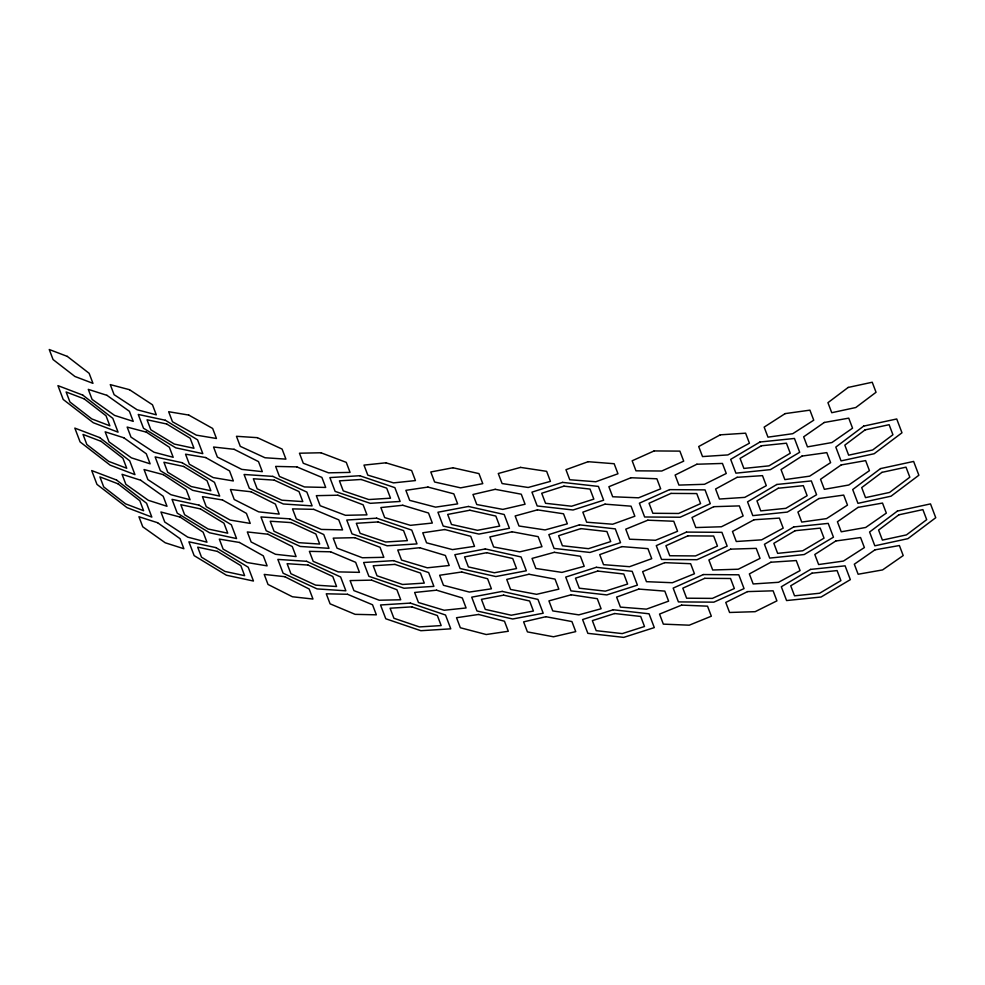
<?xml version="1.0" encoding="UTF-8"?>
<svg xmlns="http://www.w3.org/2000/svg" width="985" height="985" viewBox="0 0 985 985"><rect width="100%" height="100%" fill="white"/><g stroke="black" fill="none" stroke-linecap="round" stroke-linejoin="round"><path stroke-width="1.48" d="M848.183 387.437L827.942 402.68L831.746 412.715L855.805 407.519L876.047 392.276L872.23 382.242L848.183 387.437M863.648 426.123L835.809 447.091L841.055 460.894L874.138 453.74L901.977 432.784L896.732 418.97L863.648 426.123M865.064 429.903L844.822 445.134L848.639 455.181L872.685 449.973L892.927 434.742L889.123 424.695L865.064 429.903M880.541 468.589L852.702 489.545L857.947 503.347L891.031 496.194L918.87 475.238L913.624 461.436L880.541 468.589M881.944 472.357L861.703 487.6L865.519 497.634L889.578 492.438L909.82 477.196L906.003 467.161L881.944 472.357M897.421 511.055L869.583 532.011L874.828 545.813L907.911 538.66L935.75 517.704L930.505 503.901L897.421 511.055M898.837 514.823L878.595 530.065L882.4 540.1L906.459 534.892L926.7 519.661L922.883 509.614L898.837 514.823M824.297 422.466L803.662 436.823L807.466 446.87L831.919 442.548L852.554 428.179L848.738 418.145L824.297 422.466M841.178 464.932L820.542 479.289L824.359 489.323L848.799 485.002L869.435 470.645L865.63 460.611L841.178 464.932M858.058 507.386L837.422 521.755L841.239 531.789L865.692 527.467L886.328 513.111L882.511 503.064L858.058 507.386M874.951 549.852L854.315 564.208L858.12 574.243L882.572 569.921L903.208 555.565L899.391 545.53L874.951 549.852M785.131 413.614L764.151 427.121L767.968 437.155L792.753 433.695L813.733 420.201L809.916 410.154L785.131 413.614M802.012 456.08L781.031 469.574L784.848 479.621L809.645 476.161L830.614 462.654L826.797 452.62L802.012 456.08M818.892 498.545L797.924 512.04L801.741 522.075L826.526 518.615L847.494 505.12L843.689 495.086L818.892 498.545M835.785 540.999L814.804 554.493L818.621 564.54L843.406 561.081L864.387 547.574L860.57 537.539L835.785 540.999M759.94 442.019L730.673 459.367L735.918 473.169L770.43 469.623L799.697 452.275L794.452 438.46L759.94 442.019M761.343 445.786L740.067 458.407L743.884 468.441L768.977 465.856L790.253 453.248L786.436 443.201L761.343 445.786M776.82 484.472L747.553 501.833L752.799 515.635L787.311 512.089L816.577 494.729L811.332 480.926L776.82 484.472M778.236 488.24L756.948 500.86L760.765 510.895L785.858 508.322L807.134 495.701L803.329 485.667L778.236 488.24M793.713 526.938L764.446 544.286L769.691 558.089L804.191 554.543L833.458 537.194L828.213 523.392L793.713 526.938M795.117 530.706L773.841 543.326L777.645 553.361L802.738 550.775L824.026 538.167L820.209 528.12L795.117 530.706M810.593 569.392L781.327 586.752L786.572 600.554L821.084 597.009L850.338 579.648L845.105 565.846L810.593 569.392M811.997 573.171L790.721 585.779L794.538 595.827L819.631 593.241L840.907 580.621L837.09 570.586L811.997 573.171M720.244 434.841L698.697 446.537L702.514 456.572L727.878 454.922L749.425 443.213L745.608 433.178L720.244 434.841M737.137 477.306L715.59 489.003L719.395 499.038L744.758 497.376L766.305 485.679L762.501 475.644L737.137 477.306M754.017 519.76L732.471 531.457L736.288 541.504L761.639 539.842L783.198 528.145L779.381 518.098L754.017 519.76M770.898 562.226L749.351 573.923L753.168 583.957L778.532 582.295L800.079 570.598L796.262 560.563L770.898 562.226M696.875 464.231L675.107 475.053L678.924 485.088L704.497 484.3L726.265 473.477L722.448 463.442L696.875 464.231M713.756 506.684L691.999 517.507L695.804 527.554L721.389 526.766L743.146 515.943L739.341 505.896L713.756 506.684M730.648 549.15L708.88 559.972L712.697 570.007L738.27 569.219L760.038 558.396L756.221 548.362L730.648 549.15M747.529 591.603L725.76 602.438L729.577 612.473L755.15 611.685L776.919 600.862L773.102 590.815L747.529 591.603M654.114 450.933L632.161 460.783L635.978 470.83L661.748 471.015L683.701 461.152L679.884 451.118L654.114 450.933M669.591 489.631L639.388 503.175L644.633 516.99L680.081 517.236L710.284 503.68L705.038 489.877L669.591 489.631M670.994 493.399L649.041 503.249L652.858 513.284L678.628 513.468L700.581 503.618L696.764 493.571L670.994 493.399M686.471 532.085L656.281 545.641L661.526 559.443L696.961 559.702L727.164 546.146L721.919 532.343L686.471 532.085M687.887 535.852L665.922 545.715L669.738 555.749L695.508 555.934L717.462 546.072L713.657 536.037L687.887 535.852M703.364 574.55L673.161 588.107L678.406 601.909L713.854 602.155L744.044 588.611L738.799 574.797L703.364 574.55M704.767 578.318L682.814 588.168L686.619 598.203L712.389 598.387L734.354 588.538L730.538 578.503L704.767 578.318M630.966 477.737L608.878 486.713L612.682 496.76L638.588 497.807L660.676 488.831L656.872 478.784L630.966 477.737M647.847 520.191L625.758 529.179L629.575 539.214L655.481 540.273L677.569 531.284L673.752 521.25L647.847 520.191M664.74 562.657L642.639 571.632L646.455 581.679L672.361 582.726L694.45 573.75L690.633 563.703L664.74 562.657M681.62 605.11L659.531 614.098L663.336 624.133L689.241 625.192L711.33 616.204L707.525 606.169L681.62 605.11M588.144 461.694L565.956 469.697L569.761 479.744L595.777 481.763L617.964 473.76L614.16 463.726L588.144 461.694M605.036 504.148L582.837 512.163L586.654 522.198L612.658 524.229L634.857 516.226L631.04 506.179L605.036 504.148M621.917 546.613L599.717 554.617L603.534 564.664L629.538 566.695L651.738 558.68L647.921 548.645L621.917 546.613M638.797 589.079L616.61 597.082L620.415 607.117L646.431 609.149L668.618 601.145L664.813 591.111L638.797 589.079M562.558 482.379L531.949 492.155L537.194 505.958L573.048 509.996L603.645 500.22L598.412 486.418L562.558 482.379M563.962 486.147L541.713 493.251L545.53 503.286L571.596 506.228L593.844 499.124L590.027 489.077L563.962 486.147M579.439 524.845L548.842 534.609L554.075 548.423L589.929 552.45L620.538 542.686L615.293 528.883L579.439 524.845M580.854 528.613L558.593 535.717L562.41 545.752L588.476 548.682L610.725 541.578L606.92 531.543L580.854 528.613M596.331 567.298L565.722 577.075L570.968 590.877L606.809 594.915L637.418 585.139L632.173 571.337L596.331 567.298M597.735 571.066L575.486 578.17L579.291 588.205L605.356 591.148L627.617 584.043L623.8 574.009L597.735 571.066M613.212 609.764L582.603 619.54L587.848 633.343L623.702 637.381L654.299 627.605L649.053 613.803L613.212 609.764M614.615 613.532L592.367 620.636L596.184 630.671L622.249 633.601L644.498 626.497L640.681 616.462L614.615 613.532M520.548 467.395L498.275 473.502L502.091 483.549L528.169 487.476L550.443 481.369L546.638 471.335L520.548 467.395M537.428 509.861L515.155 515.968L518.972 526.002L545.062 529.93L567.335 523.823L563.519 513.788L537.428 509.861M554.321 552.314L532.048 558.421L535.852 568.468L561.942 572.396L584.216 566.289L580.399 556.254L554.321 552.314M571.202 594.78L548.928 600.887L552.745 610.922L578.823 614.862L601.096 608.755L597.292 598.708L571.202 594.78M495.209 489.323L472.96 494.482L476.777 504.529L502.83 509.393L525.079 504.234L521.274 494.199L495.209 489.323M512.089 531.777L489.853 536.948L493.657 546.983L519.723 551.859L541.972 546.687L538.155 536.653L512.089 531.777M528.982 574.243L506.733 579.414L510.55 589.449L536.603 594.324L558.852 589.153L555.035 579.118L528.982 574.243M545.862 616.708L523.614 621.867L527.431 631.902L553.484 636.778L575.732 631.619L571.928 621.572L545.862 616.708M452.977 467.764L430.79 471.963L434.607 482.01L460.598 487.846L482.773 483.647L478.969 473.613L452.977 467.764M468.454 506.462L437.943 512.237L443.188 526.052L478.944 534.079L509.442 528.305L504.197 514.502L468.454 506.462M469.857 510.23L447.683 514.429L451.487 524.463L477.479 530.312L499.666 526.113L495.849 516.066L469.857 510.23M485.334 548.928L454.836 554.703L460.081 568.505L495.824 576.545L526.322 570.771L521.077 556.956L485.334 548.928M486.738 552.696L464.563 556.894L468.38 566.929L494.371 572.765L516.546 568.567L512.729 558.532L486.738 552.696M502.215 591.394L471.716 597.169L476.962 610.971L512.705 618.999L543.203 613.224L537.97 599.422L502.215 591.394M503.63 595.149L481.443 599.348L485.26 609.383L511.252 615.231L533.427 611.032L529.622 600.998L503.63 595.149M427.946 487.07L405.869 490.333L409.686 500.368L435.567 507.14L457.643 503.889L453.826 493.842L427.946 487.07M444.826 529.524L422.762 532.787L426.567 542.833L452.447 549.605L474.524 546.343L470.707 536.308L444.826 529.524M461.706 571.99L439.642 575.252L443.459 585.287L469.34 592.071L491.404 588.808L487.6 578.761L461.706 571.99M478.599 614.455L456.523 617.718L460.34 627.753L486.221 634.525L508.297 631.262L504.48 621.227L478.599 614.455M385.898 462.802L363.982 465.105L367.799 475.139L393.52 482.884L415.436 480.581L411.631 470.547L385.898 462.802M402.779 505.268L380.863 507.558L384.679 517.593L410.413 525.337L432.329 523.047L428.512 513.013L402.779 505.268M419.672 547.722L397.755 550.024L401.56 560.059L427.293 567.803L449.209 565.501L445.392 555.466L419.672 547.722M436.552 590.187L414.636 592.477L418.453 602.524L444.173 610.257L466.09 607.967L462.285 597.932L436.552 590.187M359.747 475.718L329.877 477.59L335.122 491.392L370.237 503.323L400.119 501.451L394.874 487.649L359.747 475.718M361.163 479.473L339.431 480.84L343.248 490.875L368.784 499.555L390.516 498.188L386.699 488.154L361.163 479.473M376.639 518.172L346.757 520.043L352.002 533.858L387.13 545.788L417 543.905L411.755 530.102L376.639 518.172M378.043 521.939L356.324 523.294L360.128 533.328L385.664 542.009L407.396 540.642L403.579 530.607L378.043 521.939M393.52 560.637L363.637 562.509L368.882 576.311L404.01 588.242L433.892 586.37L428.647 572.568L393.52 560.637M394.923 564.393L373.204 565.759L377.021 575.794L402.557 584.474L424.276 583.108L420.472 573.073L394.923 564.393M410.4 603.091L380.53 604.975L385.775 618.777L420.89 630.708L450.773 628.836L445.528 615.022L410.4 603.091M411.816 606.858L390.085 608.213L393.901 618.26L419.438 626.928L441.169 625.573L437.352 615.526L411.816 606.858M320.95 452.768L299.452 453.211L303.269 463.245L328.571 472.837L350.069 472.394L346.264 462.359L320.95 452.768M337.83 495.221L316.333 495.664L320.15 505.711L345.464 515.303L366.962 514.86L363.145 504.812L337.83 495.221M354.723 537.687L333.225 538.13L337.03 548.165L362.345 557.756L383.842 557.313L380.025 547.278L354.723 537.687M371.604 580.14L350.106 580.584L353.923 590.631L379.225 600.222L400.723 599.779L396.906 589.744L371.604 580.14M296.842 466.89L275.628 466.41L279.432 476.457L304.476 486.959L325.703 487.44L321.886 477.405L296.842 466.89M313.735 509.344L292.508 508.876L296.325 518.91L321.356 529.425L342.583 529.893L338.766 519.858L313.735 509.344M330.615 551.809L309.388 551.341L313.205 561.376L338.237 571.891L359.463 572.359L355.659 562.324L330.615 551.809M347.496 594.275L326.269 593.795L330.086 603.83L355.129 614.344L376.356 614.825L372.539 604.778L347.496 594.275M257.38 437.672L236.462 436.293L240.266 446.34L265.002 457.754L285.921 459.133L282.104 449.086L257.38 437.672M272.845 476.383L244.083 474.487L249.328 488.289L283.335 503.988L312.11 505.884L306.864 492.081L272.845 476.383M274.261 480.138L253.342 478.759L257.159 488.794L281.882 500.208L302.801 501.587L298.984 491.552L274.261 480.138M289.738 518.836L260.963 516.953L266.209 530.755L300.228 546.453L328.99 548.337L323.745 534.535L289.738 518.836M291.141 522.592L270.222 521.225L274.039 531.26L298.775 542.673L319.682 544.052L315.877 534.005L291.141 522.592M306.618 561.302L277.856 559.406L283.101 573.208L317.108 588.907L345.87 590.803L340.625 577.001L306.618 561.302M308.034 565.058L287.115 563.679L290.92 573.713L315.656 585.139L336.575 586.506L332.758 576.471L308.034 565.058M234.122 449.308L213.56 447.03L217.365 457.065L241.756 469.377L262.318 471.655L258.501 461.608L234.122 449.308M251.015 491.761L230.441 489.483L234.258 499.53L258.636 511.843L279.198 514.108L275.394 504.074L251.015 491.761M267.895 534.227L247.321 531.949L251.138 541.984L275.517 554.296L296.091 556.574L292.274 546.54L267.895 534.227M284.776 576.681L264.214 574.415L268.019 584.45L292.41 596.762L312.971 599.04L309.155 588.993L284.776 576.681M188.751 415.067L168.657 411.718L172.474 421.752L196.372 435.148L216.466 438.497L212.649 428.45L188.751 415.067M205.631 457.533L185.537 454.183L189.354 464.218L213.252 477.602L233.346 480.951L229.542 470.916L205.631 457.533M222.511 499.986L202.43 496.637L206.234 506.672L230.145 520.068L250.239 523.417L246.422 513.382L222.511 499.986M239.404 542.452L219.31 539.103L223.127 549.137L247.026 562.521L267.12 565.87L263.303 555.836L239.404 542.452M165.283 420.238L138.245 414.439L143.49 428.241L175.773 447.843L202.811 453.654L197.566 439.839L165.283 420.238M166.699 423.993L147.036 419.77L150.853 429.805L174.32 444.063L193.983 448.286L190.167 438.251L166.699 423.993M182.163 462.691L155.125 456.892L160.37 470.695L192.654 490.308L219.692 496.108L214.447 482.305L182.163 462.691M183.579 466.447L163.916 462.236L167.733 472.271L191.201 486.528L210.864 490.752L207.047 480.705L183.579 466.447M199.056 505.157L172.018 499.358L177.263 513.16L209.546 532.774L236.572 538.573L231.34 524.759L199.056 505.157M200.46 508.913L180.809 504.689L184.614 514.736L208.094 528.994L227.744 533.205L223.94 523.17L200.46 508.913M215.937 547.623L188.898 541.812L194.143 555.626L226.427 575.228L253.465 581.027L248.22 567.225L215.937 547.623M217.353 551.378L197.69 547.155L201.506 557.19L224.974 571.448L244.637 575.671L240.82 565.624L217.353 551.378M129.478 389.691L110.283 384.618L114.1 394.665L137.1 409.76L156.295 414.833L152.478 404.786L129.478 389.691M146.359 432.144L127.163 427.084L130.98 437.118L153.98 452.226L173.175 457.286L169.371 447.252L146.359 432.144M163.239 474.61L144.056 469.55L147.861 479.584L170.873 494.692L190.068 499.752L186.251 489.717L163.239 474.61M180.132 517.076L160.937 512.003L164.754 522.038L187.753 537.145L206.948 542.206L203.132 532.171L180.132 517.076M106.946 395.33L88.293 389.37L92.097 399.417L114.568 415.399L133.221 421.358L129.417 411.311L106.946 395.33M123.827 437.783L105.173 431.836L108.99 441.871L131.448 457.865L150.114 463.812L146.297 453.777L123.827 437.783M140.707 480.249L122.054 474.302L125.871 484.337L148.341 500.318L166.994 506.278L163.178 496.243L140.707 480.249M157.6 522.715L138.947 516.756L142.751 526.79L165.221 542.784L183.875 548.731L180.07 538.697L157.6 522.715M67.288 356.385L49.25 349.515L53.067 359.55L74.909 376.467L92.947 383.337L89.142 373.303L67.288 356.385M82.765 395.096L57.955 385.64L63.2 399.454L93.255 422.713L118.052 432.156L112.819 418.354L82.765 395.096M84.168 398.851L66.13 391.981L69.947 402.015L91.802 418.921L109.84 425.803L106.023 415.756L84.168 398.851M99.645 437.562L74.835 428.106L80.081 441.908L110.135 465.166L134.945 474.622L129.7 460.82L99.645 437.562M101.061 441.317L83.023 434.434L86.828 444.481L108.682 461.386L126.72 468.257L122.903 458.222L101.061 441.317M116.525 480.015L91.716 470.571L96.961 484.374L127.016 507.632L151.825 517.088L146.58 503.273L116.525 480.015M117.941 483.77L99.904 476.9L103.72 486.935L125.563 503.852L143.601 510.722L139.796 500.688L117.941 483.77"/></g></svg>
